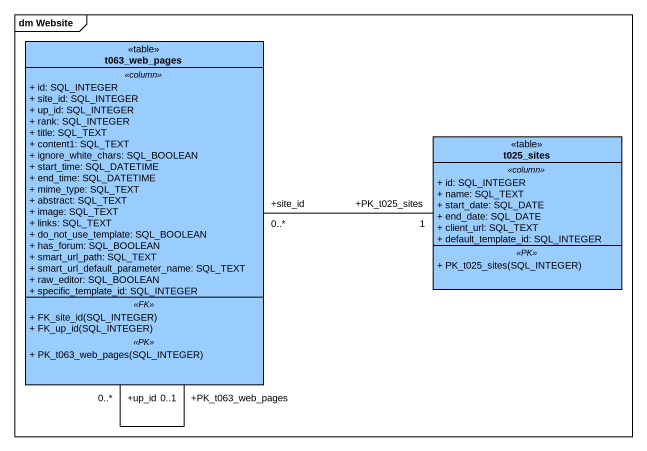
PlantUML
@startuml
mainframe dm Website
hide circle
hide empty members
skinparam classAttributeIconSize 0
class t063_web_pages <<table>> #99CCFF {
  .. <<column>> ..
  + id: SQL_INTEGER
  + site_id: SQL_INTEGER
  + up_id: SQL_INTEGER
  + rank: SQL_INTEGER
  + title: SQL_TEXT
  + content1: SQL_TEXT
  + ignore_white_chars: SQL_BOOLEAN
  + start_time: SQL_DATETIME
  + end_time: SQL_DATETIME
  + mime_type: SQL_TEXT
  + abstract: SQL_TEXT
  + image: SQL_TEXT
  + links: SQL_TEXT
  + do_not_use_template: SQL_BOOLEAN
  + has_forum: SQL_BOOLEAN
  + smart_url_path: SQL_TEXT
  + smart_url_default_parameter_name: SQL_TEXT
  + raw_editor: SQL_BOOLEAN
  + specific_template_id: SQL_INTEGER
  .. <<FK>> ..
  + FK_site_id(SQL_INTEGER)
  + FK_up_id(SQL_INTEGER)
  .. <<PK>> ..
  + PK_t063_web_pages(SQL_INTEGER)
}
class t025_sites <<table>> #99CCFF {
  .. <<column>> ..
  + id: SQL_INTEGER
  + name: SQL_TEXT
  + start_date: SQL_DATE
  + end_date: SQL_DATE
  + client_url: SQL_TEXT
  + default_template_id: SQL_INTEGER
  .. <<PK>> ..
  + PK_t025_sites(SQL_INTEGER)
}
t063_web_pages "+up_id\n0..*" -- "+PK_t063_web_pages\n0..1" t063_web_pages
t063_web_pages "+site_id\n0..*" -right- "+PK_t025_sites\n1" t025_sites
@enduml
